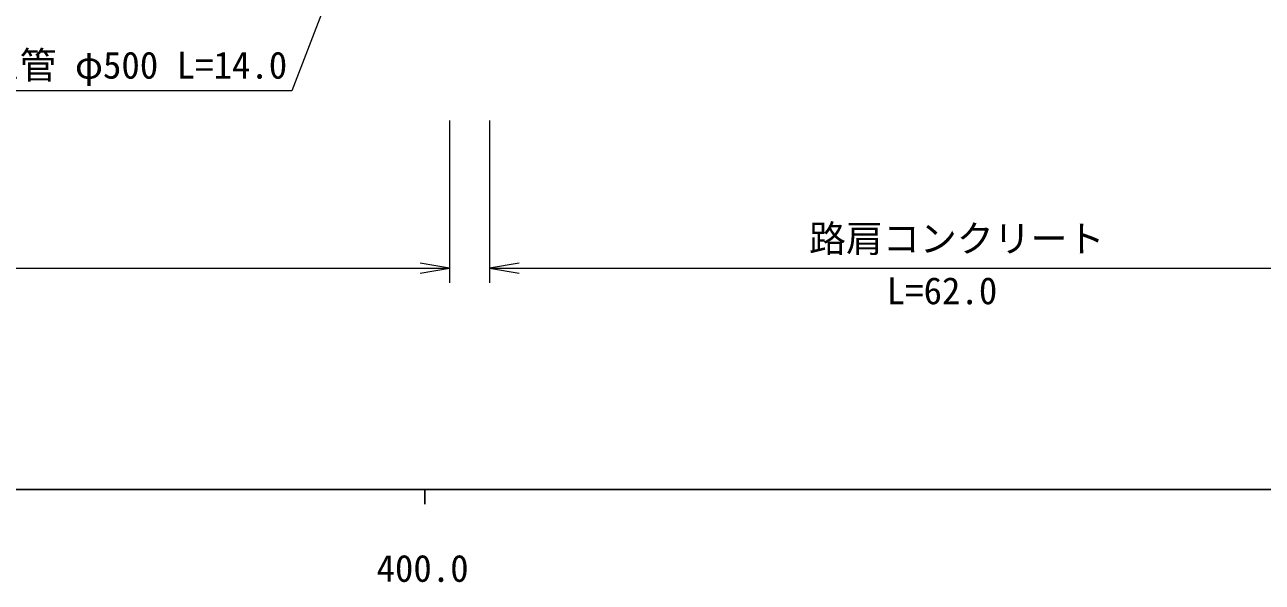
# Model space of a CAD drawing. Units: millimetres, scale not verified. Extents: x 40000 to 680000, y 20000 to 380000.
# Drawn here: x 440918 to 524675, y 198715 to 236485 of the extents above; entities that cross this region are included whole.
import ezdxf
from ezdxf.enums import TextEntityAlignment as Align

# ---------------------------------------------------------------- set-up
doc = ezdxf.new("R2010")
doc.units = ezdxf.units.MM
doc.header["$LTSCALE"] = 1000
doc.layers.add('M-STR-HTXT', color=7, linetype='Continuous', lineweight=13)
doc.layers.add('M-TTL-BAND', color=7, linetype='Continuous', lineweight=25)
doc.styles.add('ＭＳ ゴシック', font='')
doc.styles.get('ＭＳ ゴシック').set_extended_font_data('MS Gothic')

# ---------------------------------------------------------------- blocks, each defined once
blk = doc.blocks.new('open_arrow')
at = {"color": 0, "linetype": 'Continuous', "lineweight": -2}
blk.add_lwpolyline([(7.5, 1.25), (0, 0), (7.5, -1.25)], dxfattribs=at)

msp = doc.modelspace()

# ---------------------------------------------------------------- linework, layer by layer
at = {"layer": 'M-STR-HTXT'}
for p, q in [((469673, 230000), (469673, 219000)), ((472381, 230000), (472381, 219000)), ((350822, 220000), (469673, 220000)), ((472381, 220000), (533916, 220000))]:
    msp.add_line(p, q, dxfattribs=at)
msp.add_lwpolyline([(469000, 258000), (459000, 232000), (430250, 232000)], dxfattribs=at)
at = {"layer": 'M-TTL-BAND'}
for p, q in [((40000, 205000), (579000, 205000)), ((468000, 205000), (468000, 204000))]:
    msp.add_line(p, q, dxfattribs=at)

# ---------------------------------------------------------------- block references
at = {"layer": 'M-STR-HTXT', "xscale": 267, "yscale": 267, "rotation": 180}
msp.add_blockref('open_arrow', (469673, 220000), dxfattribs=at)
at = {"layer": 'M-STR-HTXT', "xscale": 267, "yscale": 267}
msp.add_blockref('open_arrow', (472381, 220000), dxfattribs=at)

# ---------------------------------------------------------------- texts
at = {"layer": 'M-STR-HTXT', "style": 'ＭＳ ゴシック'}
for s, p in [('ヒューム管 φ500 L=14.0', (444625, 233750)), ('路肩コンクリート', (504000, 222000))]:
    msp.add_text(s, height=1833, dxfattribs=at).set_placement(p, align=Align.MIDDLE_CENTER)
msp.add_text('L=62.0', height=1833, dxfattribs=at).set_placement((503000, 217000), align=Align.BOTTOM_CENTER)
at = {"layer": 'M-TTL-BAND', "style": 'ＭＳ ゴシック'}
msp.add_text('400.0', height=1833, dxfattribs=at).set_placement((467844, 198195), align=Align.BOTTOM_CENTER)

doc.saveas('drawing.dxf')
